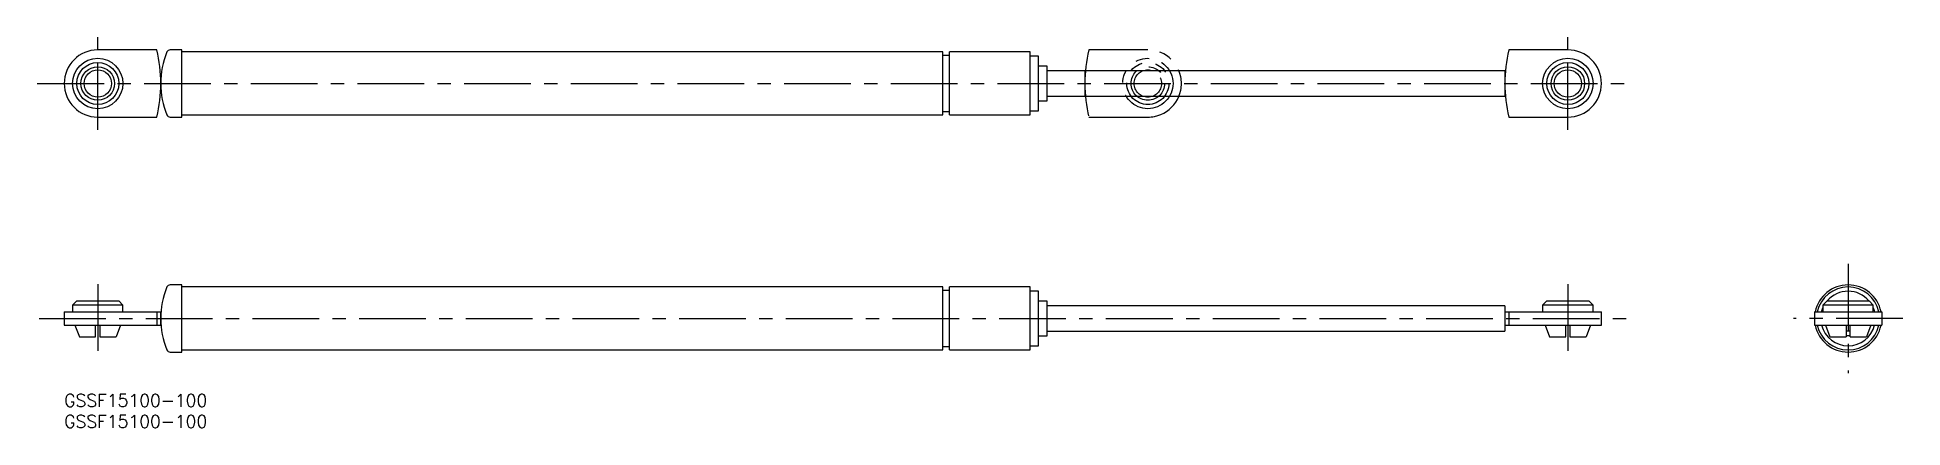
# Model space of a CAD drawing. Extents: x -6 to 438, y -8 to 85.
import ezdxf

# ---------------------------------------------------------------- set-up
doc = ezdxf.new("R2010")
doc.units = 0
doc.header["$LTSCALE"] = 0.5
doc.linetypes.add('CENTER', pattern=[50.8, 31.75, -6.35, 6.35, -6.35])
doc.linetypes.add('PHANTOM', pattern=[63.5, 31.75, -6.35, 6.35, -6.35, 6.35, -6.35])
for name, color, linetype in [('MSM_CENTER', 1, 'CENTER'), ('MSM_CONTINUOUS', 7, 'CONTINUOUS'), ('MSM_IMAGINARY', 6, 'PHANTOM'), ('MSM_PART_NUMBER', 7, 'CONTINUOUS')]:
    doc.layers.add(name, color=color, linetype=linetype)
doc.styles.get("Standard").update_dxf_attribs({"font": 'txt.shx', "height": 3, "bigfont": 'bigfont.shx'})

msp = doc.modelspace()

# ---------------------------------------------------------------- linework, layer by layer
at = {"layer": 'MSM_CENTER'}
for p, q in [((8, 62.95), (8, 84.95)), ((358, 62.95), (358, 84.95)), ((-6.39, 73.95), (371.53, 73.95)), ((424.72, 31), (424.72, 5)), ((8, 26.2), (8, 9.6)), ((358, 26.2), (358, 9.6)), ((-5.96, 18), (371.96, 18)), ((437.72, 18), (411.72, 18))]:
    msp.add_line(p, q, dxfattribs=at)
at = {"layer": 'MSM_CONTINUOUS'}
for p, q in [((22.07, 81.95), (8, 81.95)), ((28, 81.95), (25.2, 81.95)), ((28, 65.95), (28, 81.95)), ((209.2, 81.45), (28, 81.45)), ((209.2, 66.45), (209.2, 81.45)), ((210.8, 80.6), (209.2, 80.6)), ((230, 81.45), (210.8, 81.45)), ((210.8, 66.45), (210.8, 81.45)), ((230, 66.45), (230, 81.45)), ((232, 80.45), (230, 80.45)), ((232, 67.45), (232, 80.45)), ((358, 81.95), (343.93, 81.95)), ((234, 78.1), (232, 78.1)), ((234, 69.8), (234, 78.1)), ((343, 76.95), (234, 76.95)), ((343, 76.95), (343, 70.95)), ((209.2, 67.3), (210.8, 67.3)), ((230, 67.45), (232, 67.45)), ((232, 69.8), (234, 69.8)), ((234, 70.95), (343, 70.95)), ((8, 65.95), (22.07, 65.95)), ((25.2, 65.95), (28, 65.95)), ((28, 66.45), (209.2, 66.45)), ((210.8, 66.45), (230, 66.45)), ((343.93, 65.95), (358, 65.95)), ((28, 26), (25.2, 26)), ((28, 10), (28, 26)), ((209.2, 25.5), (28, 25.5)), ((209.2, 10.5), (209.2, 25.5)), ((210.8, 24.65), (209.2, 24.65)), ((230, 25.5), (210.8, 25.5)), ((210.8, 10.5), (210.8, 25.5)), ((230, 10.5), (230, 25.5)), ((232, 24.5), (230, 24.5)), ((232, 11.5), (232, 24.5)), ((0, 19.6), (0, 16.4)), ((0, 19.6), (23, 19.6)), ((3, 22.2), (2, 21.2)), ((2, 21.2), (2, 19.6)), ((14, 21.2), (2, 21.2)), ((3, 22.2), (13, 22.2)), ((14, 21.2), (13, 22.2)), ((14, 19.6), (14, 21.2)), ((22.07, 19.6), (22.07, 16.4)), ((23, 16.4), (23, 19.6)), ((234, 22.15), (232, 22.15)), ((234, 13.85), (234, 22.15)), ((343, 21), (234, 21)), ((343, 21), (343, 15)), ((343, 19.6), (366, 19.6)), ((343.93, 19.6), (343.93, 16.4)), ((353, 22.2), (352, 21.2)), ((352, 21.2), (352, 19.6)), ((364, 21.2), (352, 21.2)), ((353, 22.2), (363, 22.2)), ((364, 21.2), (363, 22.2)), ((364, 19.6), (364, 21.2)), ((366, 16.4), (366, 19.6)), ((416.72, 19.6), (416.72, 16.4)), ((416.72, 19.6), (432.72, 19.6)), ((418.42, 19.6), (418.72, 20.5)), ((419.72, 22.2), (418.72, 21.2)), ((418.72, 21.2), (418.72, 19.6)), ((430.72, 21.2), (418.72, 21.2)), ((419.72, 22.2), (429.72, 22.2)), ((430.72, 21.2), (429.72, 22.2)), ((430.72, 19.6), (430.72, 21.2)), ((430.72, 20.5), (430.83, 20.22)), ((430.83, 20.22), (431.02, 19.6)), ((432.72, 19.6), (432.72, 16.4)), ((0, 16.4), (23, 16.4)), ((2.58, 16.4), (3.63, 13.6)), ((3.63, 13.6), (7.5, 13.6)), ((7.5, 13.6), (7.5, 16.4)), ((8.5, 16.4), (8.5, 13.6)), ((8.5, 13.6), (12.37, 13.6)), ((13.42, 16.4), (12.37, 13.6)), ((232, 13.85), (234, 13.85)), ((234, 15), (343, 15)), ((343, 16.4), (366, 16.4)), ((352.58, 16.4), (353.63, 13.6)), ((353.63, 13.6), (357.5, 13.6)), ((357.5, 13.6), (357.5, 16.4)), ((358.5, 16.4), (358.5, 13.6)), ((358.5, 13.6), (362.37, 13.6)), ((363.42, 16.4), (362.37, 13.6)), ((416.72, 16.4), (432.72, 16.4)), ((419.3, 16.4), (420.35, 13.6)), ((420.35, 13.6), (424.22, 13.6)), ((424.21, 15.04), (425.23, 15.04)), ((425.22, 14.99), (424.21, 14.99)), ((424.41, 13.86), (424.21, 13.88)), ((424.22, 16.4), (424.22, 13.6)), ((425.23, 13.88), (424.41, 13.86)), ((425.22, 13.6), (425.22, 16.4)), ((425.22, 13.6), (429.09, 13.6)), ((430.13, 16.4), (429.09, 13.6)), ((25.2, 10), (28, 10)), ((28, 10.5), (209.2, 10.5)), ((209.2, 11.35), (210.8, 11.35)), ((210.8, 10.5), (230, 10.5)), ((230, 11.5), (232, 11.5))]:
    msp.add_line(p, q, dxfattribs=at)
for centre, radius in [((8, 73.95), 6), ((358, 73.95), 6), ((8, 73.95), 5), ((8, 73.95), 4), ((8, 73.95), 3.25), ((358, 73.95), 5), ((358, 73.95), 4), ((358, 73.95), 3.25)]:
    msp.add_circle(centre, radius, dxfattribs=at)
for centre, radius, start, end in [((8, 73.95), 8, 90, 270), ((-12, 73.95), 35, 346.787, 13.213), ((43, 73.95), 20, 157.9757, 202.0243), ((25.2, 81.15), 0.8, 90, 157.9757), ((378, 73.95), 35, 166.787, 193.213), ((358, 73.95), 8, 270, 90), ((25.2, 66.75), 0.8, 202.0243, 270), ((43, 18), 20, 157.9757, 202.0243), ((25.2, 25.2), 0.8, 90, 157.9757), ((424.72, 18), 8, 11.537, 168.463), ((424.72, 18), 7.5, 12.3178, 167.6822), ((424.72, 18), 6.5, 40.2522, 139.7478), ((424.72, 18), 8, 191.537, 348.463), ((424.72, 18), 7.5, 192.3178, 347.6822), ((424.72, 18), 6.5, 194.25, 345.75), ((25.2, 10.8), 0.8, 202.0243, 270)]:
    msp.add_arc(centre, radius, start, end, dxfattribs=at)
at = {"layer": 'MSM_IMAGINARY'}
for p, q in [((258, 81.95), (243.93, 81.95)), ((243, 76.95), (243, 70.95)), ((243.93, 65.95), (258, 65.95))]:
    msp.add_line(p, q, dxfattribs=at)
for radius in [6, 5, 4, 3.25]:
    msp.add_circle((258, 73.95), radius, dxfattribs=at)
for centre, radius, start, end in [((278, 73.95), 35, 166.787, 193.213), ((258, 73.95), 8, 270, 90)]:
    msp.add_arc(centre, radius, start, end, dxfattribs=at)

# ---------------------------------------------------------------- texts
at = {"layer": 'MSM_PART_NUMBER', "char_height": 3, "width": 121.0942, "attachment_point": 1}
for insert in [(0, 0), (0, -5)]:
    msp.add_mtext('{GSSF15100-100}', dxfattribs=dict(at, insert=insert))

doc.saveas('drawing.dxf')
